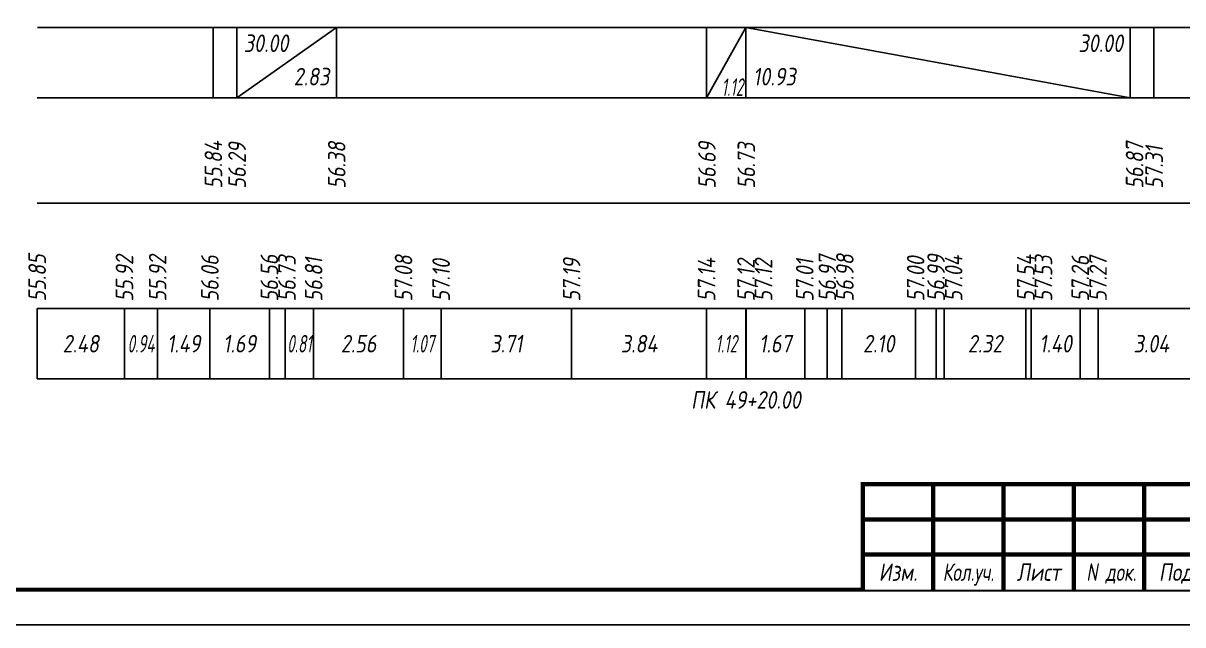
# Model space of a CAD drawing. Extents: x -717 to 1451, y -133302 to 233.
# Drawn here: x 80.5 to 245.4, y -77735.4 to -77649.8 of the extents above; entities that cross this region are included whole.
import ezdxf
from ezdxf.enums import TextEntityAlignment as Align

# ---------------------------------------------------------------- set-up
doc = ezdxf.new("R2010")
doc.units = 0
for name, color, linetype in [('Зарамочное оформление', 7, 'Continuous'), ('Код_510', 7, 'Continuous'), ('Код_516', 1, 'Continuous'), ('Подписи поперечников', 7, 'Continuous'), ('Таблица', 7, 'Continuous')]:
    doc.layers.add(name, color=color, linetype=linetype)
doc.styles.add('М', font='romand.shx', dxfattribs={"width": 0.8, "oblique": 10, "height": 2.5})

# ---------------------------------------------------------------- blocks, each defined once
blk = doc.blocks.new('Штамп')
at = {"linetype": 'Continuous'}
blk.add_wipeout([(199.95, -411.25), (384.95, -411.25), (384.95, -426.25), (199.95, -426.25)], dxfattribs=at).dxf.layer = 'Зарамочное оформление'
at = {"layer": 'Зарамочное оформление', "linetype": 'Continuous', "lineweight": -3, "const_width": 0.6, "flags": 128}
for points in [[(199.95, -426.25), (199.95, -411.25), (384.95, -411.25)], [(209.95, -411.25), (209.95, -426.25)], [(219.95, -411.25), (219.95, -426.25)], [(229.95, -411.25), (229.95, -426.25)], [(239.95, -411.25), (239.95, -426.25)], [(199.95, -416.25), (264.95, -416.25)], [(199.95, -421.25), (264.95, -421.25)]]:
    blk.add_lwpolyline(points, dxfattribs=at)
at = {"layer": 'Зарамочное оформление', "linetype": 'Continuous', "style": 'М', "oblique": 10}
for s, width, p in [('Изм.', 0.8, (204.95, -423.75)), ('Кол.уч.', 0.7, (214.95, -423.75)), ('Лист', 0.8, (224.95, -423.75)), ('N док.', 0.7, (235.28, -423.75)), ('Подпись', 0.8, (247.45, -423.75))]:
    blk.add_text(s, height=2.5, dxfattribs=dict(at, width=width)).set_placement(p, align=Align.MIDDLE_CENTER)
blk = doc.blocks.new('шифр')
blk.add_blockref('Штамп', (0, -77364))

msp = doc.modelspace()

# ---------------------------------------------------------------- linework, layer by layer
at = {"flags": 128}
msp.add_lwpolyline([(-30.054, -77735.421), (389.946, -77735.421), (389.946, -77438.421), (-30.054, -77438.421)], close=True, dxfattribs=at)
at = {"const_width": 0.6, "flags": 128}
msp.add_lwpolyline([(-10.054, -77730.421), (384.946, -77730.421), (384.946, -77443.421), (-10.054, -77443.421)], close=True, dxfattribs=at)
at = {"layer": 'Код_510'}
for p, q in [((82.528, -77700.421), (82.528, -77690.421)), ((94.931, -77700.421), (94.931, -77690.421)), ((99.654, -77700.421), (99.654, -77690.421)), ((107.084, -77700.421), (107.084, -77690.421)), ((115.546, -77700.421), (115.546, -77690.421)), ((117.795, -77700.421), (117.795, -77690.421)), ((121.838, -77700.421), (121.838, -77690.421)), ((134.624, -77700.421), (134.624, -77690.421)), ((139.966, -77700.421), (139.966, -77690.421)), ((158.527, -77700.421), (158.527, -77690.421)), ((177.719, -77700.421), (177.719, -77690.421)), ((183.317, -77700.421), (183.317, -77690.421)), ((183.33, -77700.421), (183.33, -77690.421)), ((191.679, -77700.421), (191.679, -77690.421)), ((194.887, -77700.421), (194.887, -77690.421)), ((196.96, -77700.421), (196.96, -77690.421)), ((207.446, -77700.421), (207.446, -77690.421)), ((210.354, -77700.421), (210.354, -77690.421)), ((211.524, -77700.421), (211.524, -77690.421)), ((223.12, -77700.421), (223.12, -77690.421)), ((223.852, -77700.421), (223.852, -77690.421)), ((230.857, -77700.421), (230.857, -77690.421)), ((233.383, -77700.421), (233.383, -77690.421))]:
    msp.add_line(p, q, dxfattribs=at)
at = {"layer": 'Код_516'}
for p, q in [((107.528, -77660.421), (107.528, -77650.421)), ((110.901, -77660.421), (110.901, -77650.421)), ((110.901, -77660.421), (125.067, -77650.421)), ((125.067, -77660.421), (125.067, -77650.421)), ((177.719, -77660.421), (177.719, -77650.421)), ((177.719, -77660.421), (183.317, -77650.421)), ((183.317, -77660.421), (183.317, -77650.421)), ((183.317, -77650.421), (237.959, -77660.421)), ((237.959, -77660.421), (237.959, -77650.421)), ((237.959, -77660.421), (237.959, -77650.421)), ((241.313, -77660.421), (241.313, -77650.421))]:
    msp.add_line(p, q, dxfattribs=at)
at = {"layer": 'Таблица'}
for p, q in [((82.582, -77650.421), (266.367, -77650.421)), ((82.528, -77660.421), (266.313, -77660.421)), ((82.528, -77675.421), (266.313, -77675.421)), ((82.528, -77690.421), (266.313, -77690.421)), ((82.528, -77700.421), (266.313, -77700.421))]:
    msp.add_line(p, q, dxfattribs=at)

# ---------------------------------------------------------------- texts
at = {"layer": 'Код_510', "style": 'М', "oblique": 10, "width": 0.8}
for s, p in [('55.85', (82.528, -77689.421)), ('55.92', (94.931, -77689.421)), ('55.92', (99.654, -77689.421)), ('56.06', (107.084, -77689.421)), ('56.56', (115.546, -77689.421)), ('56.73', (118.046, -77689.421)), ('57.08', (134.624, -77689.421)), ('56.97', (194.887, -77689.421)), ('56.98', (197.387, -77689.421)), ('57.00', (207.446, -77689.421)), ('56.99', (210.354, -77689.421)), ('57.04', (212.854, -77689.421)), ('57.54', (223.12, -77689.421)), ('57.53', (225.62, -77689.421)), ('57.26', (230.857, -77689.421)), ('57.27', (233.383, -77689.421)), ('56.81', (121.838, -77689.421)), ('57.10', (139.966, -77689.421)), ('57.19', (158.527, -77689.421)), ('57.14', (177.719, -77689.421)), ('57.12', (183.317, -77689.421)), ('57.12', (185.817, -77689.421)), ('57.01', (191.679, -77689.421))]:
    msp.add_text(s, height=2.5, rotation=90, dxfattribs=at).set_placement(p, align=Align.MIDDLE_LEFT)
at = {"layer": 'Код_510', "style": 'М', "oblique": 10}
for s, width, p in [('2.48', 0.8, (88.73, -77695.421)), ('0.94', 0.6, (97.293, -77695.421)), ('1.49', 0.8, (103.369, -77695.421)), ('1.69', 0.8, (111.315, -77695.421)), ('0.81', 0.6, (119.817, -77695.421)), ('2.56', 0.8, (128.231, -77695.421)), ('1.07', 0.6, (137.295, -77695.421)), ('3.71', 0.8, (149.246, -77695.421)), ('3.84', 0.8, (168.123, -77695.421)), ('1.12', 0.6, (180.518, -77695.421)), ('1.67', 0.8, (187.505, -77695.421)), ('2.10', 0.8, (202.203, -77695.421)), ('2.32', 0.8, (217.322, -77695.421)), ('1.40', 0.8, (227.355, -77695.421)), ('3.04', 0.8, (240.975, -77695.421))]:
    msp.add_text(s, height=2.5, dxfattribs=dict(at, width=width)).set_placement(p, align=Align.MIDDLE_CENTER)
at = {"layer": 'Код_516', "style": 'М', "oblique": 10, "width": 0.8}
msp.add_text('30.00', height=2.5, dxfattribs=at).set_placement((111.901, -77651.421), align=Align.TOP_LEFT)
msp.add_text('30.00', height=2.5, dxfattribs=at).set_placement((236.959, -77651.421), align=Align.TOP_RIGHT)
at = {"layer": 'Код_516', "style": 'М', "oblique": 10}
for s, width, p in [('2.83', 0.8, (124.067, -77659.421)), ('1.12', 0.6, (182.929, -77660.919))]:
    msp.add_text(s, height=2.5, dxfattribs=dict(at, width=width)).set_placement(p, align=Align.BOTTOM_RIGHT)
at = {"layer": 'Код_516', "style": 'М', "oblique": 10, "width": 0.8}
msp.add_text('10.93', height=2.5, dxfattribs=at).set_placement((184.317, -77659.421), align=Align.BOTTOM_LEFT)
for s, p in [('55.84', (107.582, -77673.371)), ('56.29', (110.955, -77673.371)), ('56.38', (125.122, -77673.371)), ('56.69', (177.773, -77673.371)), ('56.73', (183.372, -77673.371)), ('56.87', (238.586, -77673.371)), ('57.31', (241.367, -77673.371))]:
    msp.add_text(s, height=2.5, rotation=90, dxfattribs=at).set_placement(p, align=Align.MIDDLE_LEFT)
at = {"layer": 'Подписи поперечников', "style": 'М', "oblique": 10, "width": 0.8}
msp.add_text('ПК 49+20.00', height=2.5, dxfattribs=at).set_placement((183.317, -77705.421), align=Align.BOTTOM_CENTER)

# ---------------------------------------------------------------- next in the draw order: block references
msp.add_blockref('шифр', (0, 59.829))

doc.saveas('drawing.dxf')
